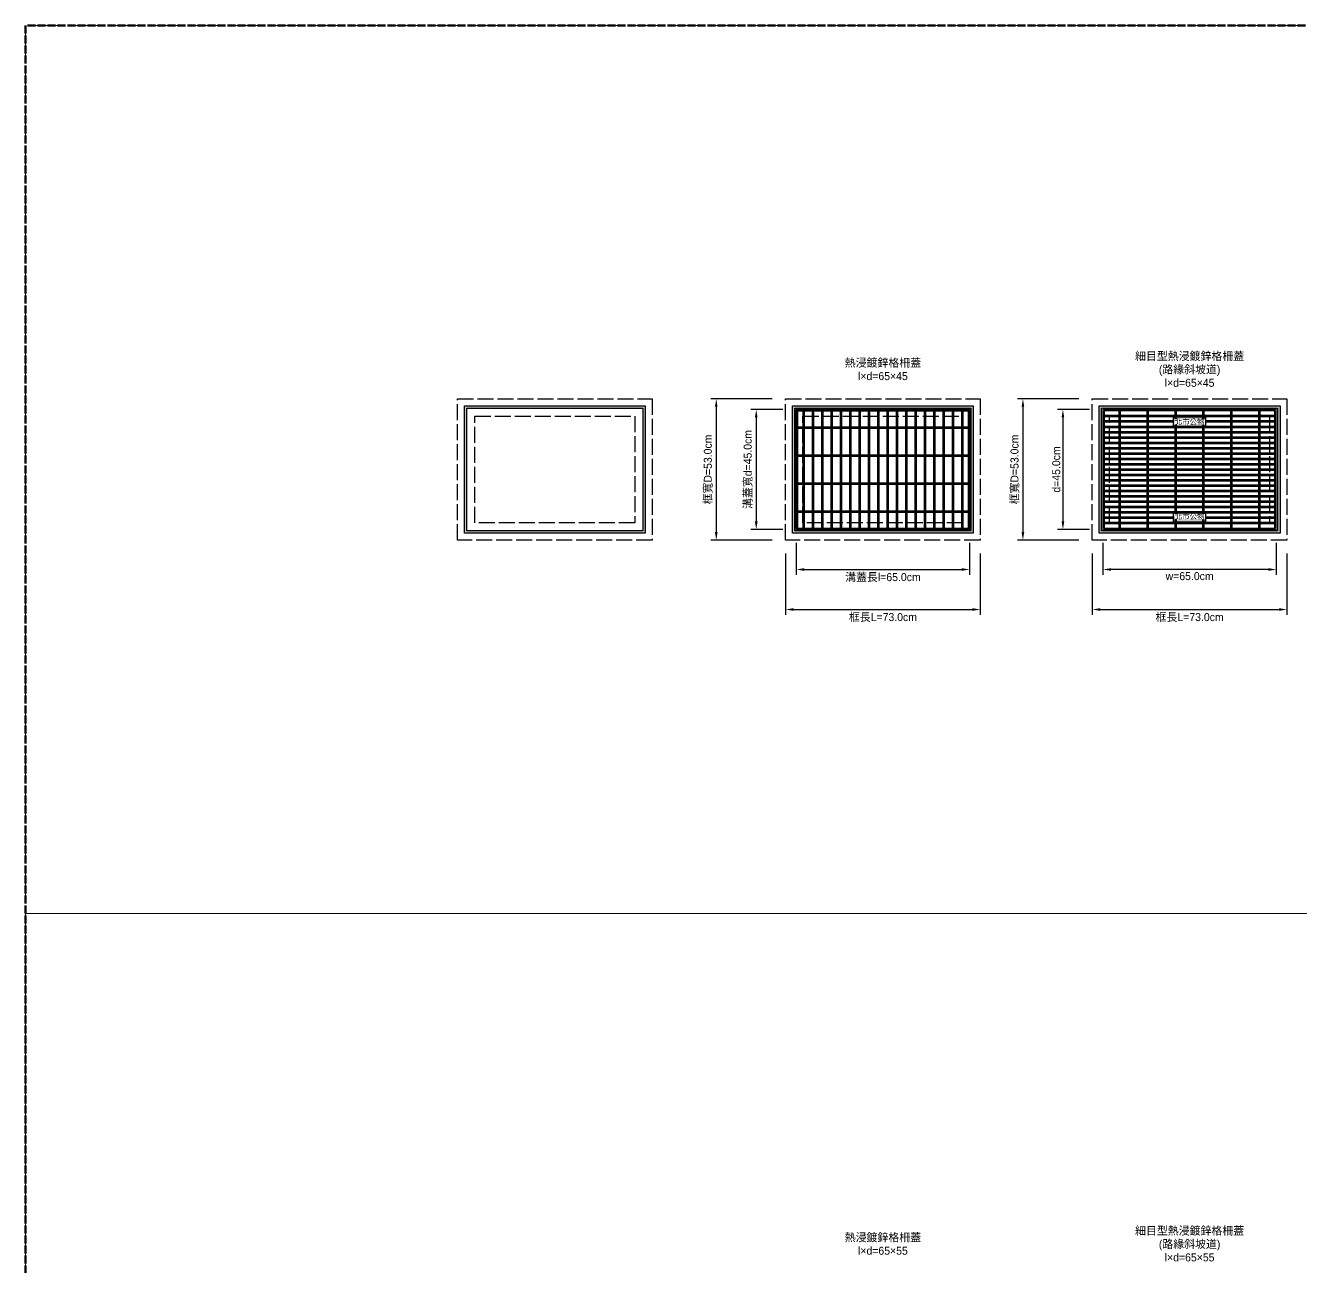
# Model space of a CAD drawing. Extents: x -6810 to 5075, y -2187 to 1200.
# Drawn here: x 975 to 1453.4, y -465.8 to 0 of the extents above; entities that cross this region are included whole.
import ezdxf

# ---------------------------------------------------------------- set-up
doc = ezdxf.new("R2010")
doc.units = 0
doc.header["$MEASUREMENT"] = 0
doc.linetypes.add('ACAD_ISO02W100', pattern=[15, 12, -3])
doc.layers.add('一、3.基本-變更', color=1, linetype='Continuous', lineweight=50)
doc.layers.add('二、6.繪圖-其他施作項目', color=35, linetype='Continuous', lineweight=30)
doc.layers.add('一、4.基本-隱藏', color=9, linetype='ACAD_ISO02W100', lineweight=20, plot=False)
doc.layers.add('三、3.文字-註解文字', color=2, linetype='Continuous')
doc.styles.get("Standard").update_dxf_attribs({"font": 'kaiu.ttf', "height": 2})
doc.styles.add('註解文字', font='MS PGothic.ttf', dxfattribs={"height": 3})
doc.dimstyles.new('註解文字', dxfattribs={"dimtxt": 3, "dimasz": 3, "dimexe": 2, "dimexo": 5, "dimgap": 1, "dimtad": 2, "dimzin": 0, "dimdsep": 46, "dimtxsty": '註解文字', "dimcen": 0.1, "dimclrd": 144, "dimclre": 144, "dimclrt": 256, "dimadec": 0, "dimazin": 0, "dimtfac": 1, "dimtofl": 0, "dimtmove": 0, "dimatfit": 3, "dimfxl": 15, "dimtolj": 1, "dimtzin": 0, "dimlwd": -1, "dimlwe": -1, "dimarcsym": 1})
pattern_1 = [(45, (91.1392, 37.1543), (-2.65165, 2.65165), []), (45, (92.023, 37.1543), (-2.65165, 2.65165), []), (45, (92.907, 37.1543), (-2.65165, 2.65165), []), (45, (93.791, 37.1543), (-2.65165, 2.65165), [])]

# ---------------------------------------------------------------- blocks, each defined once
blk = doc.blocks.new('*D4')
at = {"layer": 'Defpoints', "color": 0, "transparency": 16777216}
for p in [(1264, -144), (1249, -189), (1264, -189)]:
    blk.add_point(p, dxfattribs=at)
at = {"layer": '三、3.文字-註解文字', "color": 144, "transparency": 16777216}
for p, q in [((1259, -144), (1247, -144)), ((1249, -147), (1249, -186)), ((1259, -189), (1247, -189))]:
    blk.add_line(p, q, dxfattribs=at)
for points in [[(1248.5, -147), (1249.5, -147), (1249, -144)], [(1248.5, -186), (1249.5, -186), (1249, -189)]]:
    blk.add_solid(points, dxfattribs=at)
at = {"layer": '三、3.文字-註解文字', "transparency": 16777216, "insert": (1245.97, -166.5), "char_height": 3, "attachment_point": 5, "rotation": 90, "style": '註解文字'}
blk.add_mtext('\\A1;溝蓋寬{\\fMS PGothic|b0|i0|c128|p34;d=45.0cm}', dxfattribs=at)
blk = doc.blocks.new('*D5')
at = {"layer": 'Defpoints', "color": 0, "transparency": 16777216}
for p in [(1264, -189), (1329, -189), (1329, -204)]:
    blk.add_point(p, dxfattribs=at)
at = {"layer": '三、3.文字-註解文字', "color": 144, "transparency": 16777216}
for p, q in [((1264, -194), (1264, -206)), ((1329, -194), (1329, -206)), ((1267, -204), (1326, -204))]:
    blk.add_line(p, q, dxfattribs=at)
for points in [[(1267, -203.5), (1267, -204.5), (1264, -204)], [(1326, -203.5), (1326, -204.5), (1329, -204)]]:
    blk.add_solid(points, dxfattribs=at)
at = {"layer": '三、3.文字-註解文字', "transparency": 16777216, "insert": (1296.5, -207.03), "char_height": 3, "attachment_point": 5, "style": '註解文字'}
blk.add_mtext('\\A1;{\\fMS PGothic|b0|i0|c128|p34;溝蓋長}l{\\fMS PGothic|b0|i0|c128|p34;=65.0cm}', dxfattribs=at)
blk = doc.blocks.new('*D10')
at = {"layer": 'Defpoints', "color": 0, "transparency": 16777216}
for p in [(1379, -144), (1364, -189), (1379, -189)]:
    blk.add_point(p, dxfattribs=at)
at = {"layer": '三、3.文字-註解文字', "color": 144, "transparency": 16777216}
for p, q in [((1374, -144), (1362, -144)), ((1364, -147), (1364, -186)), ((1374, -189), (1362, -189))]:
    blk.add_line(p, q, dxfattribs=at)
for points in [[(1363.5, -147), (1364.5, -147), (1364, -144)], [(1363.5, -186), (1364.5, -186), (1364, -189)]]:
    blk.add_solid(points, dxfattribs=at)
at = {"layer": '三、3.文字-註解文字', "transparency": 16777216, "insert": (1361.5, -166.5), "char_height": 3, "attachment_point": 5, "rotation": 90, "style": '註解文字'}
blk.add_mtext('\\A1;{\\fMS PGothic|b0|i0|c128|p34;d=45.0cm}', dxfattribs=at)
blk = doc.blocks.new('*D11')
at = {"layer": 'Defpoints', "color": 0, "transparency": 16777216}
for p in [(1379, -189), (1444, -189), (1379, -204)]:
    blk.add_point(p, dxfattribs=at)
at = {"layer": '三、3.文字-註解文字', "color": 144, "transparency": 16777216}
for p, q in [((1379, -194), (1379, -206)), ((1444, -194), (1444, -206)), ((1441, -204), (1382, -204))]:
    blk.add_line(p, q, dxfattribs=at)
for points in [[(1382, -203.5), (1382, -204.5), (1379, -204)], [(1441, -203.5), (1441, -204.5), (1444, -204)]]:
    blk.add_solid(points, dxfattribs=at)
at = {"layer": '三、3.文字-註解文字', "transparency": 16777216, "insert": (1411.5, -206.5), "char_height": 3, "attachment_point": 5, "style": '註解文字'}
blk.add_mtext('\\A1;{\\fMS PGothic|b0|i0|c128|p34;w=65.0cm}', dxfattribs=at)
blk = doc.blocks.new('*D22')
at = {"layer": 'Defpoints', "color": 0, "transparency": 16777216}
for p in [(1260, -193), (1333, -193), (1333, -219)]:
    blk.add_point(p, dxfattribs=at)
at = {"layer": '三、3.文字-註解文字', "color": 144, "transparency": 16777216}
for p, q in [((1260, -198), (1260, -221)), ((1333, -198), (1333, -221)), ((1263, -219), (1330, -219))]:
    blk.add_line(p, q, dxfattribs=at)
for points in [[(1263, -218.5), (1263, -219.5), (1260, -219)], [(1330, -218.5), (1330, -219.5), (1333, -219)]]:
    blk.add_solid(points, dxfattribs=at)
at = {"layer": '三、3.文字-註解文字', "transparency": 16777216, "insert": (1296.5, -222.02), "char_height": 3, "attachment_point": 5, "style": '註解文字'}
blk.add_mtext('\\A1;框長L=73.0cm', dxfattribs=at)
blk = doc.blocks.new('*D23')
at = {"layer": 'Defpoints', "color": 0, "transparency": 16777216}
for p in [(1260, -140), (1234, -193), (1260, -193)]:
    blk.add_point(p, dxfattribs=at)
at = {"layer": '三、3.文字-註解文字', "color": 144, "transparency": 16777216}
for p, q in [((1255, -140), (1232, -140)), ((1234, -143), (1234, -190)), ((1255, -193), (1232, -193))]:
    blk.add_line(p, q, dxfattribs=at)
for points in [[(1233.5, -143), (1234.5, -143), (1234, -140)], [(1233.5, -190), (1234.5, -190), (1234, -193)]]:
    blk.add_solid(points, dxfattribs=at)
at = {"layer": '三、3.文字-註解文字', "transparency": 16777216, "insert": (1231.01, -166.5), "char_height": 3, "attachment_point": 5, "rotation": 90, "style": '註解文字'}
blk.add_mtext('\\A1;框寬D=53.0cm', dxfattribs=at)
blk = doc.blocks.new('*D24')
at = {"layer": 'Defpoints', "color": 0, "transparency": 16777216}
for p in [(1375, -193), (1448, -193), (1448, -219)]:
    blk.add_point(p, dxfattribs=at)
at = {"layer": '三、3.文字-註解文字', "color": 144, "transparency": 16777216}
for p, q in [((1375, -198), (1375, -221)), ((1448, -198), (1448, -221)), ((1378, -219), (1445, -219))]:
    blk.add_line(p, q, dxfattribs=at)
for points in [[(1378, -218.5), (1378, -219.5), (1375, -219)], [(1445, -218.5), (1445, -219.5), (1448, -219)]]:
    blk.add_solid(points, dxfattribs=at)
at = {"layer": '三、3.文字-註解文字', "transparency": 16777216, "insert": (1411.5, -222.02), "char_height": 3, "attachment_point": 5, "style": '註解文字'}
blk.add_mtext('\\A1;框長L=73.0cm', dxfattribs=at)
blk = doc.blocks.new('*D37')
at = {"layer": 'Defpoints', "color": 0, "transparency": 16777216}
for p in [(1375, -140), (1349, -193), (1375, -193)]:
    blk.add_point(p, dxfattribs=at)
at = {"layer": '三、3.文字-註解文字', "color": 144, "transparency": 16777216}
for p, q in [((1370, -140), (1347, -140)), ((1349, -143), (1349, -190)), ((1370, -193), (1347, -193))]:
    blk.add_line(p, q, dxfattribs=at)
for points in [[(1348.5, -143), (1349.5, -143), (1349, -140)], [(1348.5, -190), (1349.5, -190), (1349, -193)]]:
    blk.add_solid(points, dxfattribs=at)
at = {"layer": '三、3.文字-註解文字', "transparency": 16777216, "insert": (1346.01, -166.5), "char_height": 3, "attachment_point": 5, "rotation": 90, "style": '註解文字'}
blk.add_mtext('\\A1;框寬D=53.0cm', dxfattribs=at)

msp = doc.modelspace()

# ---------------------------------------------------------------- hatches: boundary and pattern name
at = {"layer": '二、6.繪圖-其他施作項目'}
h = msp.add_hatch(color=256, dxfattribs=at)
h.dxf.hatch_style = 1
h.paths.add_polyline_path([(1139.6, -142.6), (1139.6, -190.4), (1207.4, -190.4), (1207.4, -142.6)])
h.paths.add_polyline_path([(1140.5, -143.5), (1206.5, -143.5), (1206.5, -189.5), (1140.5, -189.5)], flags=16)
h.paths.add_polyline_path([(1143.5, -146.5), (1203.5, -146.5), (1203.5, -186.5), (1143.5, -186.5)], flags=0)
h = msp.add_hatch(color=256, dxfattribs=at)
h.dxf.hatch_style = 1
h.paths.add_polyline_path([(1262.6, -142.6), (1262.6, -190.4), (1330.4, -190.4), (1330.4, -142.6)])
h.paths.add_polyline_path([(1263.5, -143.5), (1329.5, -143.5), (1329.5, -189.5), (1263.5, -189.5)], flags=16)
h.paths.add_polyline_path([(1266.5, -146.5), (1326.5, -146.5), (1326.5, -186.5), (1266.5, -186.5)], flags=0)
h = msp.add_hatch(color=256, dxfattribs=at)
h.dxf.hatch_style = 1
h.paths.add_polyline_path([(1417.5, -150.75), (1417.5, -146.75), (1405.5, -146.75), (1405.5, -150.75)])
h = msp.add_hatch(dxfattribs=at)
h.set_pattern_fill('ANSI34', color=256, scale=5)
h.set_pattern_definition(pattern_1)
h.paths.add_polyline_path([(1328.5, -150.5), (1264.5, -150.5), (1264.5, -151), (1328.5, -151)])
h = msp.add_hatch(dxfattribs=at)
h.set_pattern_fill('ANSI34', color=256, scale=5)
h.set_pattern_definition(pattern_1)
h.paths.add_polyline_path([(1328.5, -161), (1264.5, -161), (1264.5, -161.5), (1328.5, -161.5)])
h = msp.add_hatch(dxfattribs=at)
h.set_pattern_fill('ANSI34', color=256, scale=5)
h.set_pattern_definition(pattern_1)
h.paths.add_polyline_path([(1328.5, -171.5), (1264.5, -171.5), (1264.5, -172), (1328.5, -172)])
h = msp.add_hatch(dxfattribs=at)
h.set_pattern_fill('ANSI34', color=256, scale=5)
h.set_pattern_definition(pattern_1)
h.paths.add_polyline_path([(1328.5, -182), (1264.5, -182), (1264.5, -182.5), (1328.5, -182.5)])
h = msp.add_hatch(color=256, dxfattribs=at)
h.dxf.hatch_style = 1
h.paths.add_polyline_path([(1417.5, -186.25), (1417.5, -182.25), (1405.5, -182.25), (1405.5, -186.25)])

# ---------------------------------------------------------------- linework, layer by layer
at = {"layer": '一、4.基本-隱藏'}
msp.add_lwpolyline([(975, -666), (1725, -666), (1725, -333), (975, -333)], close=True, dxfattribs=at)
at = {"layer": '二、6.繪圖-其他施作項目', "linetype": 'ACAD_ISO02W100', "ltscale": 0.5}
for points in [[(1137, -140), (1210, -140), (1210, -193), (1137, -193)], [(1260, -140), (1333, -140), (1333, -193), (1260, -193)], [(1143.5, -146.5), (1203.5, -146.5), (1203.5, -186.5), (1143.5, -186.5)], [(1266.5, -146.5), (1326.5, -146.5), (1326.5, -186.5), (1266.5, -186.5)]]:
    msp.add_lwpolyline(points, close=True, dxfattribs=at)
at = {"layer": '二、6.繪圖-其他施作項目'}
for points in [[(1139.6, -142.6), (1207.4, -142.6), (1207.4, -190.4), (1139.6, -190.4)], [(1140.5, -143.5), (1206.5, -143.5), (1206.5, -189.5), (1140.5, -189.5)], [(1262.6, -142.6), (1330.4, -142.6), (1330.4, -190.4), (1262.6, -190.4)], [(1263.5, -143.5), (1329.5, -143.5), (1329.5, -189.5), (1263.5, -189.5)], [(1264, -144), (1329, -144), (1329, -189), (1264, -189)], [(1444, -144), (1379, -144), (1379, -189), (1444, -189)], [(1405.5, -146.75), (1417.5, -146.75), (1417.5, -150.75), (1405.5, -150.75)], [(1405.5, -182.25), (1417.5, -182.25), (1417.5, -186.25), (1405.5, -186.25)]]:
    msp.add_lwpolyline(points, close=True, dxfattribs=at)
for points in [[(1264, -144), (1329, -144)], [(1264, -144), (1264, -189)], [(1264.5, -144), (1264.5, -189)], [(1264.5, -144.5), (1328.5, -144.5)], [(1266.5, -144.5), (1266.5, -150.5)], [(1267, -144.5), (1267, -150.5)], [(1270, -144.5), (1270, -150.5)], [(1270.5, -144.5), (1270.5, -150.5)], [(1273.5, -144.5), (1273.5, -150.5)], [(1274, -144.5), (1274, -150.5)], [(1277, -144.5), (1277, -150.5)], [(1277.5, -144.5), (1277.5, -150.5)], [(1280.5, -144.5), (1280.5, -150.5)], [(1281, -144.5), (1281, -150.5)], [(1284, -144.5), (1284, -150.5)], [(1284.5, -144.5), (1284.5, -150.5)], [(1287.5, -144.5), (1287.5, -150.5)], [(1288, -144.5), (1288, -150.5)], [(1291, -144.5), (1291, -150.5)], [(1291.5, -144.5), (1291.5, -150.5)], [(1294.5, -144.5), (1294.5, -150.5)], [(1295, -144.5), (1295, -150.5)], [(1298, -144.5), (1298, -150.5)], [(1298.5, -144.5), (1298.5, -150.5)], [(1301.5, -144.5), (1301.5, -150.5)], [(1302, -144.5), (1302, -150.5)], [(1305, -144.5), (1305, -150.5)], [(1305.5, -144.5), (1305.5, -150.5)], [(1308.5, -144.5), (1308.5, -150.5)], [(1309, -144.5), (1309, -150.5)], [(1312, -144.5), (1312, -150.5)], [(1312.5, -144.5), (1312.5, -150.5)], [(1315.5, -144.5), (1315.5, -150.5)], [(1316, -144.5), (1316, -150.5)], [(1319, -144.5), (1319, -150.5)], [(1319.5, -144.5), (1319.5, -150.5)], [(1322.5, -144.5), (1322.5, -150.5)], [(1323, -144.5), (1323, -150.5)], [(1326, -144.5), (1326, -150.5)], [(1326.5, -144.5), (1326.5, -150.5)], [(1328.5, -144), (1328.5, -189)], [(1329, -144), (1329, -189)], [(1443.5, -144.5), (1379.5, -144.5)], [(1379.5, -144.5), (1379.5, -188.5)], [(1385, -146.25), (1379.5, -146.25)], [(1385, -146.75), (1379.5, -146.75)], [(1385, -148.25), (1379.5, -148.25)], [(1385, -144.5), (1385, -188.5)], [(1385.5, -144.5), (1385.5, -188.5)], [(1395.5, -146.25), (1385.5, -146.25)], [(1395.5, -146.75), (1385.5, -146.75)], [(1395.5, -148.25), (1385.5, -148.25)], [(1395.5, -144.5), (1395.5, -188.5)], [(1396, -144.5), (1396, -188.5)], [(1406, -146.25), (1396, -146.25)], [(1406, -146.75), (1396, -146.75)], [(1406, -148.25), (1396, -148.25)], [(1406, -144.5), (1406, -188.5)], [(1406.5, -144.5), (1406.5, -188.5)], [(1416.5, -146.25), (1406.5, -146.25)], [(1416.5, -146.75), (1406.5, -146.75)], [(1416.5, -148.25), (1406.5, -148.25)], [(1416.5, -188.5), (1416.5, -144.5)], [(1417, -188.5), (1417, -144.5)], [(1427, -146.25), (1417, -146.25)], [(1427, -146.75), (1417, -146.75)], [(1427, -148.25), (1417, -148.25)], [(1427, -188.5), (1427, -144.5)], [(1427.5, -188.5), (1427.5, -144.5)], [(1437.5, -146.25), (1427.5, -146.25)], [(1437.5, -146.75), (1427.5, -146.75)], [(1437.5, -148.25), (1427.5, -148.25)], [(1437.5, -188.5), (1437.5, -144.5)], [(1438, -188.5), (1438, -144.5)], [(1443.5, -146.25), (1438, -146.25)], [(1443.5, -146.75), (1438, -146.75)], [(1443.5, -148.25), (1438, -148.25)], [(1443.5, -188.5), (1443.5, -144.5)], [(1264.5, -150.5), (1328.5, -150.5)], [(1264.5, -151), (1328.5, -151)], [(1266.5, -151), (1266.5, -161)], [(1267, -151), (1267, -161)], [(1270, -151), (1270, -161)], [(1270.5, -151), (1270.5, -161)], [(1273.5, -151), (1273.5, -161)], [(1274, -151), (1274, -161)], [(1277, -151), (1277, -161)], [(1277.5, -151), (1277.5, -161)], [(1280.5, -151), (1280.5, -161)], [(1281, -151), (1281, -161)], [(1284, -151), (1284, -161)], [(1284.5, -151), (1284.5, -161)], [(1287.5, -151), (1287.5, -161)], [(1288, -151), (1288, -161)], [(1291, -151), (1291, -161)], [(1291.5, -151), (1291.5, -161)], [(1294.5, -151), (1294.5, -161)], [(1295, -151), (1295, -161)], [(1298, -151), (1298, -161)], [(1298.5, -151), (1298.5, -161)], [(1301.5, -151), (1301.5, -161)], [(1302, -151), (1302, -161)], [(1305, -151), (1305, -161)], [(1305.5, -151), (1305.5, -161)], [(1308.5, -151), (1308.5, -161)], [(1309, -151), (1309, -161)], [(1312, -151), (1312, -161)], [(1312.5, -151), (1312.5, -161)], [(1315.5, -151), (1315.5, -161)], [(1316, -151), (1316, -161)], [(1319, -151), (1319, -161)], [(1319.5, -151), (1319.5, -161)], [(1322.5, -151), (1322.5, -161)], [(1323, -151), (1323, -161)], [(1326, -151), (1326, -161)], [(1326.5, -151), (1326.5, -161)], [(1385, -148.75), (1379.5, -148.75)], [(1379.5, -150.25), (1385, -150.25)], [(1379.5, -150.75), (1385, -150.75)], [(1379.5, -152.25), (1385, -152.25)], [(1379.5, -152.75), (1385, -152.75)], [(1395.5, -148.75), (1385.5, -148.75)], [(1385.5, -150.25), (1395.5, -150.25)], [(1385.5, -150.75), (1395.5, -150.75)], [(1385.5, -152.25), (1395.5, -152.25)], [(1385.5, -152.75), (1395.5, -152.75)], [(1406, -148.75), (1396, -148.75)], [(1396, -150.25), (1406, -150.25)], [(1396, -150.75), (1406, -150.75)], [(1396, -152.25), (1406, -152.25)], [(1396, -152.75), (1406, -152.75)], [(1416.5, -148.75), (1406.5, -148.75)], [(1406.5, -150.25), (1416.5, -150.25)], [(1406.5, -150.75), (1416.5, -150.75)], [(1406.5, -152.25), (1416.5, -152.25)], [(1406.5, -152.75), (1416.5, -152.75)], [(1427, -148.75), (1417, -148.75)], [(1417, -150.25), (1427, -150.25)], [(1417, -150.75), (1427, -150.75)], [(1417, -152.25), (1427, -152.25)], [(1417, -152.75), (1427, -152.75)], [(1437.5, -148.75), (1427.5, -148.75)], [(1427.5, -150.25), (1437.5, -150.25)], [(1427.5, -150.75), (1437.5, -150.75)], [(1427.5, -152.25), (1437.5, -152.25)], [(1427.5, -152.75), (1437.5, -152.75)], [(1443.5, -148.75), (1438, -148.75)], [(1438, -150.25), (1443.5, -150.25)], [(1438, -150.75), (1443.5, -150.75)], [(1438, -152.25), (1443.5, -152.25)], [(1438, -152.75), (1443.5, -152.75)], [(1379.5, -154.25), (1385, -154.25)], [(1379.5, -154.75), (1385, -154.75)], [(1379.5, -156.25), (1385, -156.25)], [(1379.5, -156.75), (1385, -156.75)], [(1385.5, -154.25), (1395.5, -154.25)], [(1385.5, -154.75), (1395.5, -154.75)], [(1385.5, -156.25), (1395.5, -156.25)], [(1385.5, -156.75), (1395.5, -156.75)], [(1396, -154.25), (1406, -154.25)], [(1396, -154.75), (1406, -154.75)], [(1396, -156.25), (1406, -156.25)], [(1396, -156.75), (1406, -156.75)], [(1406.5, -154.25), (1416.5, -154.25)], [(1406.5, -154.75), (1416.5, -154.75)], [(1406.5, -156.25), (1416.5, -156.25)], [(1406.5, -156.75), (1416.5, -156.75)], [(1417, -154.25), (1427, -154.25)], [(1417, -154.75), (1427, -154.75)], [(1417, -156.25), (1427, -156.25)], [(1417, -156.75), (1427, -156.75)], [(1427.5, -154.25), (1437.5, -154.25)], [(1427.5, -154.75), (1437.5, -154.75)], [(1427.5, -156.25), (1437.5, -156.25)], [(1427.5, -156.75), (1437.5, -156.75)], [(1438, -154.25), (1443.5, -154.25)], [(1438, -154.75), (1443.5, -154.75)], [(1438, -156.25), (1443.5, -156.25)], [(1438, -156.75), (1443.5, -156.75)], [(1264.5, -161), (1328.5, -161)], [(1264.5, -161.5), (1328.5, -161.5)], [(1266.5, -161.5), (1266.5, -171.5)], [(1267, -161.5), (1267, -171.5)], [(1270, -161.5), (1270, -171.5)], [(1270.5, -161.5), (1270.5, -171.5)], [(1273.5, -161.5), (1273.5, -171.5)], [(1274, -161.5), (1274, -171.5)], [(1277, -161.5), (1277, -171.5)], [(1277.5, -161.5), (1277.5, -171.5)], [(1280.5, -161.5), (1280.5, -171.5)], [(1281, -161.5), (1281, -171.5)], [(1284, -161.5), (1284, -171.5)], [(1284.5, -161.5), (1284.5, -171.5)], [(1287.5, -161.5), (1287.5, -171.5)], [(1288, -161.5), (1288, -171.5)], [(1291, -161.5), (1291, -171.5)], [(1291.5, -161.5), (1291.5, -171.5)], [(1294.5, -161.5), (1294.5, -171.5)], [(1295, -161.5), (1295, -171.5)], [(1298, -161.5), (1298, -171.5)], [(1298.5, -161.5), (1298.5, -171.5)], [(1301.5, -161.5), (1301.5, -171.5)], [(1302, -161.5), (1302, -171.5)], [(1305, -161.5), (1305, -171.5)], [(1305.5, -161.5), (1305.5, -171.5)], [(1308.5, -161.5), (1308.5, -171.5)], [(1309, -161.5), (1309, -171.5)], [(1312, -161.5), (1312, -171.5)], [(1312.5, -161.5), (1312.5, -171.5)], [(1315.5, -161.5), (1315.5, -171.5)], [(1316, -161.5), (1316, -171.5)], [(1319, -161.5), (1319, -171.5)], [(1319.5, -161.5), (1319.5, -171.5)], [(1322.5, -161.5), (1322.5, -171.5)], [(1323, -161.5), (1323, -171.5)], [(1326, -161.5), (1326, -171.5)], [(1326.5, -161.5), (1326.5, -171.5)], [(1379.5, -158.25), (1385, -158.25)], [(1379.5, -158.75), (1385, -158.75)], [(1379.5, -160.25), (1385, -160.25)], [(1379.5, -160.75), (1385, -160.75)], [(1379.5, -162.25), (1385, -162.25)], [(1385.5, -158.25), (1395.5, -158.25)], [(1385.5, -158.75), (1395.5, -158.75)], [(1385.5, -160.25), (1395.5, -160.25)], [(1385.5, -160.75), (1395.5, -160.75)], [(1385.5, -162.25), (1395.5, -162.25)], [(1396, -158.25), (1406, -158.25)], [(1396, -158.75), (1406, -158.75)], [(1396, -160.25), (1406, -160.25)], [(1396, -160.75), (1406, -160.75)], [(1396, -162.25), (1406, -162.25)], [(1406.5, -158.25), (1416.5, -158.25)], [(1406.5, -158.75), (1416.5, -158.75)], [(1406.5, -160.25), (1416.5, -160.25)], [(1406.5, -160.75), (1416.5, -160.75)], [(1406.5, -162.25), (1416.5, -162.25)], [(1417, -158.25), (1427, -158.25)], [(1417, -158.75), (1427, -158.75)], [(1417, -160.25), (1427, -160.25)], [(1417, -160.75), (1427, -160.75)], [(1417, -162.25), (1427, -162.25)], [(1427.5, -158.25), (1437.5, -158.25)], [(1427.5, -158.75), (1437.5, -158.75)], [(1427.5, -160.25), (1437.5, -160.25)], [(1427.5, -160.75), (1437.5, -160.75)], [(1427.5, -162.25), (1437.5, -162.25)], [(1438, -158.25), (1443.5, -158.25)], [(1438, -158.75), (1443.5, -158.75)], [(1438, -160.25), (1443.5, -160.25)], [(1438, -160.75), (1443.5, -160.75)], [(1438, -162.25), (1443.5, -162.25)], [(1379.5, -162.75), (1385, -162.75)], [(1379.5, -164.25), (1385, -164.25)], [(1379.5, -164.75), (1385, -164.75)], [(1379.5, -166.25), (1385, -166.25)], [(1379.5, -166.75), (1385, -166.75)], [(1385.5, -162.75), (1395.5, -162.75)], [(1385.5, -164.25), (1395.5, -164.25)], [(1385.5, -164.75), (1395.5, -164.75)], [(1385.5, -166.25), (1395.5, -166.25)], [(1385.5, -166.75), (1395.5, -166.75)], [(1396, -162.75), (1406, -162.75)], [(1396, -164.25), (1406, -164.25)], [(1396, -164.75), (1406, -164.75)], [(1396, -166.25), (1406, -166.25)], [(1396, -166.75), (1406, -166.75)], [(1406.5, -162.75), (1416.5, -162.75)], [(1406.5, -164.25), (1416.5, -164.25)], [(1406.5, -164.75), (1416.5, -164.75)], [(1406.5, -166.25), (1416.5, -166.25)], [(1406.5, -166.75), (1416.5, -166.75)], [(1417, -162.75), (1427, -162.75)], [(1417, -164.25), (1427, -164.25)], [(1417, -164.75), (1427, -164.75)], [(1417, -166.25), (1427, -166.25)], [(1417, -166.75), (1427, -166.75)], [(1427.5, -162.75), (1437.5, -162.75)], [(1427.5, -164.25), (1437.5, -164.25)], [(1427.5, -164.75), (1437.5, -164.75)], [(1427.5, -166.25), (1437.5, -166.25)], [(1427.5, -166.75), (1437.5, -166.75)], [(1438, -162.75), (1443.5, -162.75)], [(1438, -164.25), (1443.5, -164.25)], [(1438, -164.75), (1443.5, -164.75)], [(1438, -166.25), (1443.5, -166.25)], [(1438, -166.75), (1443.5, -166.75)], [(1264.5, -171.5), (1328.5, -171.5)], [(1264.5, -172), (1328.5, -172)], [(1266.5, -172), (1266.5, -182)], [(1267, -172), (1267, -182)], [(1270, -172), (1270, -182)], [(1270.5, -172), (1270.5, -182)], [(1273.5, -172), (1273.5, -182)], [(1274, -172), (1274, -182)], [(1277, -172), (1277, -182)], [(1277.5, -172), (1277.5, -182)], [(1280.5, -172), (1280.5, -182)], [(1281, -172), (1281, -182)], [(1284, -172), (1284, -182)], [(1284.5, -172), (1284.5, -182)], [(1287.5, -172), (1287.5, -182)], [(1288, -172), (1288, -182)], [(1291, -172), (1291, -182)], [(1291.5, -172), (1291.5, -182)], [(1294.5, -172), (1294.5, -182)], [(1295, -172), (1295, -182)], [(1298, -172), (1298, -182)], [(1298.5, -172), (1298.5, -182)], [(1301.5, -172), (1301.5, -182)], [(1302, -172), (1302, -182)], [(1305, -172), (1305, -182)], [(1305.5, -172), (1305.5, -182)], [(1308.5, -172), (1308.5, -182)], [(1309, -172), (1309, -182)], [(1312, -172), (1312, -182)], [(1312.5, -172), (1312.5, -182)], [(1315.5, -172), (1315.5, -182)], [(1316, -172), (1316, -182)], [(1319, -172), (1319, -182)], [(1319.5, -172), (1319.5, -182)], [(1322.5, -172), (1322.5, -182)], [(1323, -172), (1323, -182)], [(1326, -172), (1326, -182)], [(1326.5, -172), (1326.5, -182)], [(1379.5, -168.25), (1385, -168.25)], [(1379.5, -168.75), (1385, -168.75)], [(1379.5, -170.25), (1385, -170.25)], [(1379.5, -170.75), (1385, -170.75)], [(1385.5, -168.25), (1395.5, -168.25)], [(1385.5, -168.75), (1395.5, -168.75)], [(1385.5, -170.25), (1395.5, -170.25)], [(1385.5, -170.75), (1395.5, -170.75)], [(1396, -168.25), (1406, -168.25)], [(1396, -168.75), (1406, -168.75)], [(1396, -170.25), (1406, -170.25)], [(1396, -170.75), (1406, -170.75)], [(1406.5, -168.25), (1416.5, -168.25)], [(1406.5, -168.75), (1416.5, -168.75)], [(1406.5, -170.25), (1416.5, -170.25)], [(1406.5, -170.75), (1416.5, -170.75)], [(1417, -168.25), (1427, -168.25)], [(1417, -168.75), (1427, -168.75)], [(1417, -170.25), (1427, -170.25)], [(1417, -170.75), (1427, -170.75)], [(1427.5, -168.25), (1437.5, -168.25)], [(1427.5, -168.75), (1437.5, -168.75)], [(1427.5, -170.25), (1437.5, -170.25)], [(1427.5, -170.75), (1437.5, -170.75)], [(1438, -168.25), (1443.5, -168.25)], [(1438, -168.75), (1443.5, -168.75)], [(1438, -170.25), (1443.5, -170.25)], [(1438, -170.75), (1443.5, -170.75)], [(1379.5, -172.25), (1385, -172.25)], [(1379.5, -172.75), (1385, -172.75)], [(1379.5, -174.25), (1385, -174.25)], [(1379.5, -174.75), (1385, -174.75)], [(1379.5, -176.25), (1385, -176.25)], [(1379.5, -176.75), (1385, -176.75)], [(1385.5, -172.25), (1395.5, -172.25)], [(1385.5, -172.75), (1395.5, -172.75)], [(1385.5, -174.25), (1395.5, -174.25)], [(1385.5, -174.75), (1395.5, -174.75)], [(1385.5, -176.25), (1395.5, -176.25)], [(1385.5, -176.75), (1395.5, -176.75)], [(1396, -172.25), (1406, -172.25)], [(1396, -172.75), (1406, -172.75)], [(1396, -174.25), (1406, -174.25)], [(1396, -174.75), (1406, -174.75)], [(1396, -176.25), (1406, -176.25)], [(1396, -176.75), (1406, -176.75)], [(1406.5, -172.25), (1416.5, -172.25)], [(1406.5, -172.75), (1416.5, -172.75)], [(1406.5, -174.25), (1416.5, -174.25)], [(1406.5, -174.75), (1416.5, -174.75)], [(1406.5, -176.25), (1416.5, -176.25)], [(1406.5, -176.75), (1416.5, -176.75)], [(1417, -172.25), (1427, -172.25)], [(1417, -172.75), (1427, -172.75)], [(1417, -174.25), (1427, -174.25)], [(1417, -174.75), (1427, -174.75)], [(1417, -176.25), (1427, -176.25)], [(1417, -176.75), (1427, -176.75)], [(1427.5, -172.25), (1437.5, -172.25)], [(1427.5, -172.75), (1437.5, -172.75)], [(1427.5, -174.25), (1437.5, -174.25)], [(1427.5, -174.75), (1437.5, -174.75)], [(1427.5, -176.25), (1437.5, -176.25)], [(1427.5, -176.75), (1437.5, -176.75)], [(1438, -172.25), (1443.5, -172.25)], [(1438, -172.75), (1443.5, -172.75)], [(1438, -174.25), (1443.5, -174.25)], [(1438, -174.75), (1443.5, -174.75)], [(1438, -176.25), (1443.5, -176.25)], [(1438, -176.75), (1443.5, -176.75)], [(1379.5, -178.25), (1385, -178.25)], [(1379.5, -178.75), (1385, -178.75)], [(1379.5, -180.25), (1385, -180.25)], [(1379.5, -180.75), (1385, -180.75)], [(1385.5, -178.25), (1395.5, -178.25)], [(1385.5, -178.75), (1395.5, -178.75)], [(1385.5, -180.25), (1395.5, -180.25)], [(1385.5, -180.75), (1395.5, -180.75)], [(1396, -178.25), (1406, -178.25)], [(1396, -178.75), (1406, -178.75)], [(1396, -180.25), (1406, -180.25)], [(1396, -180.75), (1406, -180.75)], [(1406.5, -178.25), (1416.5, -178.25)], [(1406.5, -178.75), (1416.5, -178.75)], [(1406.5, -180.25), (1416.5, -180.25)], [(1406.5, -180.75), (1416.5, -180.75)], [(1417, -178.25), (1427, -178.25)], [(1417, -178.75), (1427, -178.75)], [(1417, -180.25), (1427, -180.25)], [(1417, -180.75), (1427, -180.75)], [(1427.5, -178.25), (1437.5, -178.25)], [(1427.5, -178.75), (1437.5, -178.75)], [(1427.5, -180.25), (1437.5, -180.25)], [(1427.5, -180.75), (1437.5, -180.75)], [(1438, -178.25), (1443.5, -178.25)], [(1438, -178.75), (1443.5, -178.75)], [(1438, -180.25), (1443.5, -180.25)], [(1438, -180.75), (1443.5, -180.75)], [(1264.5, -182), (1328.5, -182)], [(1264.5, -182.5), (1328.5, -182.5)], [(1266.5, -182.5), (1266.5, -188.5)], [(1267, -182.5), (1267, -188.5)], [(1270, -182.5), (1270, -188.5)], [(1270.5, -182.5), (1270.5, -188.5)], [(1273.5, -182.5), (1273.5, -188.5)], [(1274, -182.5), (1274, -188.5)], [(1277, -182.5), (1277, -188.5)], [(1277.5, -182.5), (1277.5, -188.5)], [(1280.5, -182.5), (1280.5, -188.5)], [(1281, -182.5), (1281, -188.5)], [(1284, -182.5), (1284, -188.5)], [(1284.5, -182.5), (1284.5, -188.5)], [(1287.5, -182.5), (1287.5, -188.5)], [(1288, -182.5), (1288, -188.5)], [(1291, -182.5), (1291, -188.5)], [(1291.5, -182.5), (1291.5, -188.5)], [(1294.5, -182.5), (1294.5, -188.5)], [(1295, -182.5), (1295, -188.5)], [(1298, -182.5), (1298, -188.5)], [(1298.5, -182.5), (1298.5, -188.5)], [(1301.5, -182.5), (1301.5, -188.5)], [(1302, -182.5), (1302, -188.5)], [(1305, -182.5), (1305, -188.5)], [(1305.5, -182.5), (1305.5, -188.5)], [(1308.5, -182.5), (1308.5, -188.5)], [(1309, -182.5), (1309, -188.5)], [(1312, -182.5), (1312, -188.5)], [(1312.5, -182.5), (1312.5, -188.5)], [(1315.5, -182.5), (1315.5, -188.5)], [(1316, -182.5), (1316, -188.5)], [(1319, -182.5), (1319, -188.5)], [(1319.5, -182.5), (1319.5, -188.5)], [(1322.5, -182.5), (1322.5, -188.5)], [(1323, -182.5), (1323, -188.5)], [(1326, -182.5), (1326, -188.5)], [(1326.5, -182.5), (1326.5, -188.5)], [(1379.5, -182.25), (1385, -182.25)], [(1379.5, -182.75), (1385, -182.75)], [(1379.5, -184.25), (1385, -184.25)], [(1379.5, -184.75), (1385, -184.75)], [(1379.5, -186.25), (1385, -186.25)], [(1385.5, -182.25), (1395.5, -182.25)], [(1385.5, -182.75), (1395.5, -182.75)], [(1385.5, -184.25), (1395.5, -184.25)], [(1385.5, -184.75), (1395.5, -184.75)], [(1385.5, -186.25), (1395.5, -186.25)], [(1396, -182.25), (1406, -182.25)], [(1396, -182.75), (1406, -182.75)], [(1396, -184.25), (1406, -184.25)], [(1396, -184.75), (1406, -184.75)], [(1396, -186.25), (1406, -186.25)], [(1406.5, -182.25), (1416.5, -182.25)], [(1406.5, -182.75), (1416.5, -182.75)], [(1406.5, -184.25), (1416.5, -184.25)], [(1406.5, -184.75), (1416.5, -184.75)], [(1406.5, -186.25), (1416.5, -186.25)], [(1417, -182.25), (1427, -182.25)], [(1417, -182.75), (1427, -182.75)], [(1417, -184.25), (1427, -184.25)], [(1417, -184.75), (1427, -184.75)], [(1417, -186.25), (1427, -186.25)], [(1427.5, -182.25), (1437.5, -182.25)], [(1427.5, -182.75), (1437.5, -182.75)], [(1427.5, -184.25), (1437.5, -184.25)], [(1427.5, -184.75), (1437.5, -184.75)], [(1427.5, -186.25), (1437.5, -186.25)], [(1438, -182.25), (1443.5, -182.25)], [(1438, -182.75), (1443.5, -182.75)], [(1438, -184.25), (1443.5, -184.25)], [(1438, -184.75), (1443.5, -184.75)], [(1438, -186.25), (1443.5, -186.25)], [(1264, -189), (1329, -189)], [(1264.5, -188.5), (1328.5, -188.5)], [(1379.5, -186.75), (1385, -186.75)], [(1379.5, -188.5), (1443.5, -188.5)], [(1385.5, -186.75), (1395.5, -186.75)], [(1396, -186.75), (1406, -186.75)], [(1406.5, -186.75), (1416.5, -186.75)], [(1417, -186.75), (1427, -186.75)], [(1427.5, -186.75), (1437.5, -186.75)], [(1438, -186.75), (1443.5, -186.75)]]:
    msp.add_lwpolyline(points, dxfattribs=at)

# ---------------------------------------------------------------- texts
at = {"layer": '三、3.文字-註解文字', "char_height": 3, "attachment_point": 5, "style": '註解文字'}
for s, insert in [('{\\fMS PGothic|b0|i0|c128|p34;細目型熱浸鍍鋅格柵蓋\\P(路緣斜坡道)\\P}l{\\fMS PGothic|b0|i0|c128|p34;×d=65×45}', (1411.5, -129)), ('{\\fMS PGothic|b0|i0|c128|p34;熱浸鍍鋅格柵蓋\\P}l{\\fMS PGothic|b0|i0|c128|p34;×d=65×45}', (1296.5, -129)), ('{\\fMS PGothic|b0|i0|c128|p34;熱浸鍍鋅格柵蓋\\P}l{\\fMS PGothic|b0|i0|c128|p34;×d=65×55}', (1296.5, -457)), ('{\\fMS PGothic|b0|i0|c128|p34;細目型熱浸鍍鋅格柵蓋\\P(路緣斜坡道)\\P}l{\\fMS PGothic|b0|i0|c128|p34;×d=65×55}', (1411.5, -457))]:
    msp.add_mtext_dynamic_manual_height_columns(s, width=47.50959, gutter_width=15, heights=[0], dxfattribs=dict(at, insert=insert))

# ---------------------------------------------------------------- dimensions: what is measured, and where the dimension line sits
at = {"layer": '三、3.文字-註解文字'}
for base, p1, p2, text, picture, middle in [((1234, -193), (1260, -140), (1260, -193), '框寬D=53.0cm', '*D23', (1231.006, -166.5)), ((1349, -193), (1375, -140), (1375, -193), '框寬D=53.0cm', '*D37', (1346.006, -166.5)), ((1249, -189), (1264, -144), (1264, -189), '溝蓋寬{\\fMS PGothic|b0|i0|c128|p34;d=45.0cm}', '*D4', (1245.972, -166.5)), ((1364, -189), (1379, -144), (1379, -189), '{\\fMS PGothic|b0|i0|c128|p34;d=45.0cm}', '*D10', (1361.5, -166.5))]:
    dim = msp.add_linear_dim(base=base, p1=p1, p2=p2, angle=90, text=text, dimstyle='註解文字', dxfattribs=at)
    dim.commit()
    dim.dimension.update_dxf_attribs({"geometry": picture, "text_midpoint": middle})
for base, p1, p2, text, picture, middle in [((1329, -204), (1264, -189), (1329, -189), '{\\fMS PGothic|b0|i0|c128|p34;溝蓋長}l{\\fMS PGothic|b0|i0|c128|p34;=65.0cm}', '*D5', (1296.5, -207.028)), ((1379, -204), (1444, -189), (1379, -189), '{\\fMS PGothic|b0|i0|c128|p34;w=65.0cm}', '*D11', (1411.5, -206.5)), ((1333, -219), (1260, -193), (1333, -193), '框長L=73.0cm', '*D22', (1296.5, -222.02)), ((1448, -219), (1375, -193), (1448, -193), '框長L=73.0cm', '*D24', (1411.5, -222.02))]:
    dim = msp.add_linear_dim(base=base, p1=p1, p2=p2, text=text, dimstyle='註解文字', dxfattribs=at)
    dim.commit()
    dim.dimension.update_dxf_attribs({"geometry": picture, "text_midpoint": middle})

# ---------------------------------------------------------------- next in the draw order: texts
at = {"layer": '二、6.繪圖-其他施作項目', "char_height": 2, "attachment_point": 5, "bg_fill": 3, "box_fill_scale": 1, "bg_fill_color": 256, "bg_fill_transparency": 0}
for insert in [(1411.5, -148.75), (1411.5, -184.25)]:
    msp.add_mtext_dynamic_manual_height_columns('北市公物', width=11.50445, gutter_width=10, heights=[0], dxfattribs=dict(at, insert=insert))

# ---------------------------------------------------------------- next in the draw order: hatches: boundary and pattern name
at = {"layer": '二、6.繪圖-其他施作項目'}
h = msp.add_hatch(color=256, dxfattribs=at)
h.dxf.hatch_style = 1
h.paths.add_polyline_path([(1377.6, -142.6), (1377.6, -190.4), (1445.4, -190.4), (1445.4, -142.6)])
h.paths.add_polyline_path([(1378.5, -143.5), (1444.5, -143.5), (1444.5, -189.5), (1378.5, -189.5)], flags=16)
h.paths.add_polyline_path([(1381.5, -146.5), (1441.5, -146.5), (1441.5, -186.5), (1381.5, -186.5)], flags=0)

# ---------------------------------------------------------------- next in the draw order: linework, layer by layer
at = {"layer": '一、3.基本-變更', "linetype": 'ACAD_ISO02W100', "ltscale": 0.25}
msp.add_lwpolyline([(2475, 0), (975, 0), (975, -1000), (2475, -1000)], close=True, dxfattribs=at)
at = {"layer": '一、4.基本-隱藏'}
msp.add_lwpolyline([(975, -333), (1725, -333), (1725, 0), (975, 0)], close=True, dxfattribs=at)
at = {"layer": '二、6.繪圖-其他施作項目', "linetype": 'ACAD_ISO02W100', "ltscale": 0.5}
for points in [[(1375, -140), (1448, -140), (1448, -193), (1375, -193)], [(1381.5, -146.5), (1441.5, -146.5), (1441.5, -186.5), (1381.5, -186.5)]]:
    msp.add_lwpolyline(points, close=True, dxfattribs=at)
at = {"layer": '二、6.繪圖-其他施作項目'}
for points in [[(1377.6, -142.6), (1445.4, -142.6), (1445.4, -190.4), (1377.6, -190.4)], [(1378.5, -143.5), (1444.5, -143.5), (1444.5, -189.5), (1378.5, -189.5)]]:
    msp.add_lwpolyline(points, close=True, dxfattribs=at)

doc.saveas('drawing.dxf')
